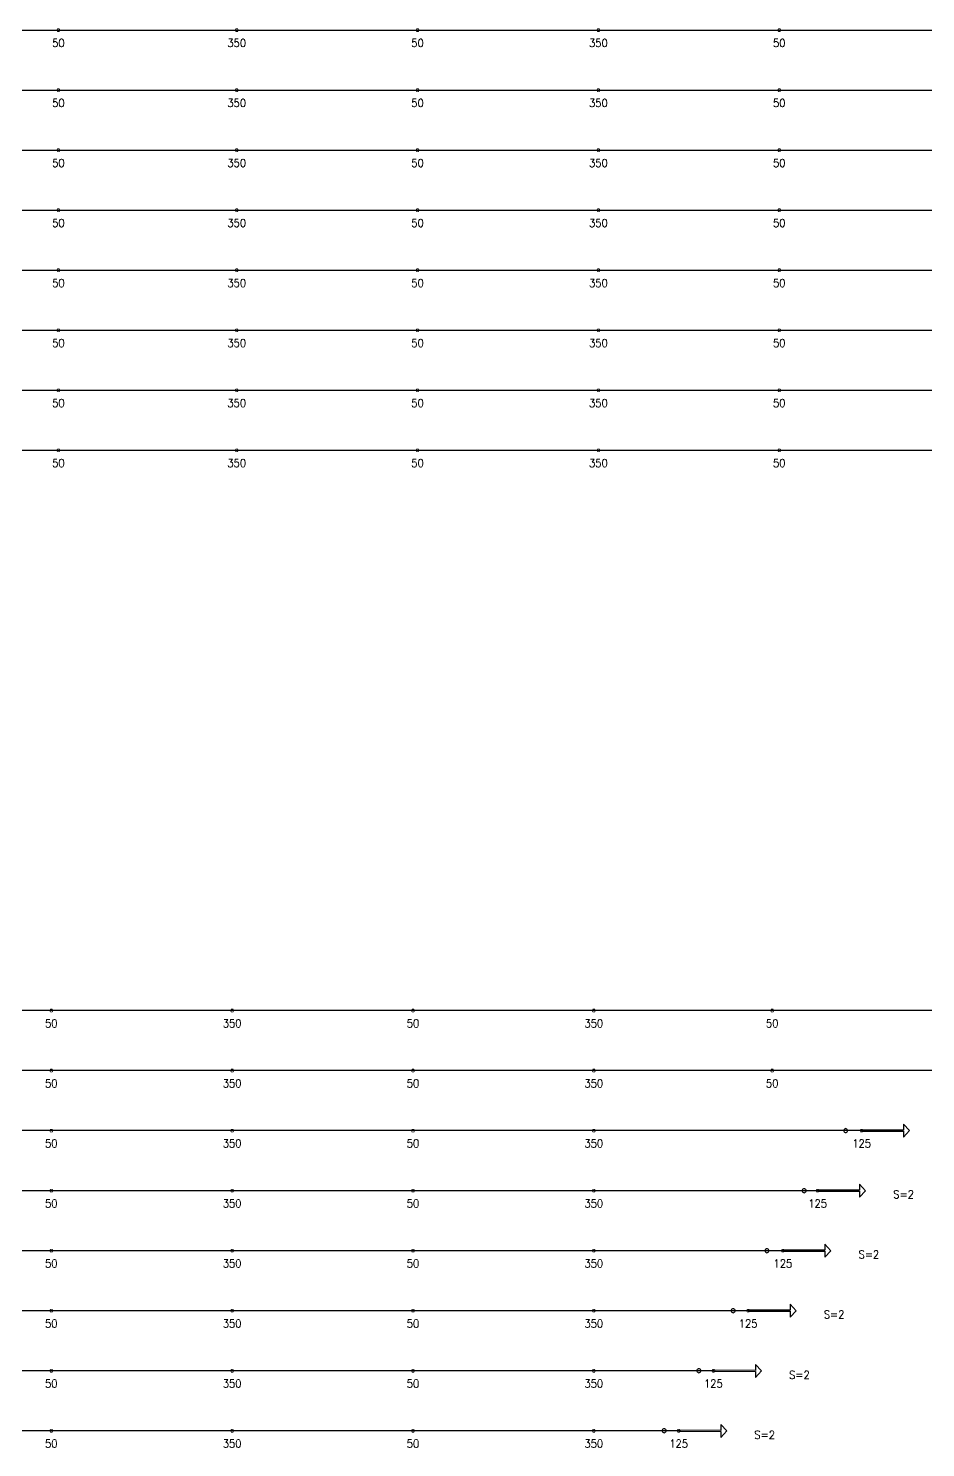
# Model space of a CAD drawing. Header units: millimetres. Extents: x -211477 to 1328726, y -15421 to 98394.
# Drawn here: x 549536 to 571950, y 40079 to 75545 of the extents above; entities that cross this region are included whole.
import ezdxf

# ---------------------------------------------------------------- set-up
doc = ezdxf.new("R2010")
doc.units = ezdxf.units.MM
doc.header["$MEASUREMENT"] = 0
doc.layers.add('Current_plane_Tendon', color=7, linetype='Continuous', true_color=0xab0000)
doc.styles.get("Standard").update_dxf_attribs({"font": 'arial.ttf'})

# ---------------------------------------------------------------- blocks, each defined once
blk = doc.blocks.new('fdsfsdfdsf')
at = {"layer": 'Current_plane_Tendon', "color": 14, "linetype": 'Continuous', "true_color": 0xab0000}
for points, elevation in [([(433331, 334304, 20, 20, 0), (433311, 334338, 20, 20, 0), (433271, 334338, 20, 20, 0), (433251, 334304, 20, 20, 0), (433271, 334269, 20, 20, 0), (433311, 334269, 20, 20, 0)], -20), ([(437787, 334304, 20, 20, 0), (437767, 334338, 20, 20, 0), (437727, 334338, 20, 20, 0), (437707, 334304, 20, 20, 0), (437727, 334269, 20, 20, 0), (437767, 334269, 20, 20, 0)], 130), ([(442304, 334304, 20, 20, 0), (442284, 334338, 20, 20, 0), (442244, 334338, 20, 20, 0), (442224, 334304, 20, 20, 0), (442244, 334269, 20, 20, 0), (442284, 334269, 20, 20, 0)], -20), ([(446822, 334304, 20, 20, 0), (446802, 334338, 20, 20, 0), (446762, 334338, 20, 20, 0), (446742, 334304, 20, 20, 0), (446762, 334269, 20, 20, 0), (446802, 334269, 20, 20, 0)], 130), ([(451340, 334304, 20, 20, 0), (451320, 334338, 20, 20, 0), (451280, 334338, 20, 20, 0), (451260, 334304, 20, 20, 0), (451280, 334269, 20, 20, 0), (451320, 334269, 20, 20, 0)], -20), ([(433331, 332804, 20, 20, 0), (433311, 332838, 20, 20, 0), (433271, 332838, 20, 20, 0), (433251, 332804, 20, 20, 0), (433271, 332769, 20, 20, 0), (433311, 332769, 20, 20, 0)], -20), ([(437787, 332804, 20, 20, 0), (437767, 332838, 20, 20, 0), (437727, 332838, 20, 20, 0), (437707, 332804, 20, 20, 0), (437727, 332769, 20, 20, 0), (437767, 332769, 20, 20, 0)], 130), ([(442304, 332804, 20, 20, 0), (442284, 332838, 20, 20, 0), (442244, 332838, 20, 20, 0), (442224, 332804, 20, 20, 0), (442244, 332769, 20, 20, 0), (442284, 332769, 20, 20, 0)], -20), ([(446822, 332804, 20, 20, 0), (446802, 332838, 20, 20, 0), (446762, 332838, 20, 20, 0), (446742, 332804, 20, 20, 0), (446762, 332769, 20, 20, 0), (446802, 332769, 20, 20, 0)], 130), ([(451340, 332804, 20, 20, 0), (451320, 332838, 20, 20, 0), (451280, 332838, 20, 20, 0), (451260, 332804, 20, 20, 0), (451280, 332769, 20, 20, 0), (451320, 332769, 20, 20, 0)], -20), ([(433331, 331304, 20, 20, 0), (433311, 331338, 20, 20, 0), (433271, 331338, 20, 20, 0), (433251, 331304, 20, 20, 0), (433271, 331269, 20, 20, 0), (433311, 331269, 20, 20, 0)], -20), ([(437787, 331304, 20, 20, 0), (437767, 331338, 20, 20, 0), (437727, 331338, 20, 20, 0), (437707, 331304, 20, 20, 0), (437727, 331269, 20, 20, 0), (437767, 331269, 20, 20, 0)], 130), ([(442304, 331304, 20, 20, 0), (442284, 331338, 20, 20, 0), (442244, 331338, 20, 20, 0), (442224, 331304, 20, 20, 0), (442244, 331269, 20, 20, 0), (442284, 331269, 20, 20, 0)], -20), ([(446822, 331304, 20, 20, 0), (446802, 331338, 20, 20, 0), (446762, 331338, 20, 20, 0), (446742, 331304, 20, 20, 0), (446762, 331269, 20, 20, 0), (446802, 331269, 20, 20, 0)], 130), ([(451340, 331304, 20, 20, 0), (451320, 331338, 20, 20, 0), (451280, 331338, 20, 20, 0), (451260, 331304, 20, 20, 0), (451280, 331269, 20, 20, 0), (451320, 331269, 20, 20, 0)], -20), ([(433331, 329804, 20, 20, 0), (433311, 329838, 20, 20, 0), (433271, 329838, 20, 20, 0), (433251, 329804, 20, 20, 0), (433271, 329769, 20, 20, 0), (433311, 329769, 20, 20, 0)], -20), ([(437787, 329804, 20, 20, 0), (437767, 329838, 20, 20, 0), (437727, 329838, 20, 20, 0), (437707, 329804, 20, 20, 0), (437727, 329769, 20, 20, 0), (437767, 329769, 20, 20, 0)], 130), ([(442304, 329804, 20, 20, 0), (442284, 329838, 20, 20, 0), (442244, 329838, 20, 20, 0), (442224, 329804, 20, 20, 0), (442244, 329769, 20, 20, 0), (442284, 329769, 20, 20, 0)], -20), ([(446822, 329804, 20, 20, 0), (446802, 329838, 20, 20, 0), (446762, 329838, 20, 20, 0), (446742, 329804, 20, 20, 0), (446762, 329769, 20, 20, 0), (446802, 329769, 20, 20, 0)], 130), ([(451340, 329804, 20, 20, 0), (451320, 329838, 20, 20, 0), (451280, 329838, 20, 20, 0), (451260, 329804, 20, 20, 0), (451280, 329769, 20, 20, 0), (451320, 329769, 20, 20, 0)], -20), ([(433331, 328304, 20, 20, 0), (433311, 328338, 20, 20, 0), (433271, 328338, 20, 20, 0), (433251, 328304, 20, 20, 0), (433271, 328269, 20, 20, 0), (433311, 328269, 20, 20, 0)], -20), ([(437787, 328304, 20, 20, 0), (437767, 328338, 20, 20, 0), (437727, 328338, 20, 20, 0), (437707, 328304, 20, 20, 0), (437727, 328269, 20, 20, 0), (437767, 328269, 20, 20, 0)], 130), ([(442304, 328304, 20, 20, 0), (442284, 328338, 20, 20, 0), (442244, 328338, 20, 20, 0), (442224, 328304, 20, 20, 0), (442244, 328269, 20, 20, 0), (442284, 328269, 20, 20, 0)], -20), ([(446822, 328304, 20, 20, 0), (446802, 328338, 20, 20, 0), (446762, 328338, 20, 20, 0), (446742, 328304, 20, 20, 0), (446762, 328269, 20, 20, 0), (446802, 328269, 20, 20, 0)], 130), ([(451340, 328304, 20, 20, 0), (451320, 328338, 20, 20, 0), (451280, 328338, 20, 20, 0), (451260, 328304, 20, 20, 0), (451280, 328269, 20, 20, 0), (451320, 328269, 20, 20, 0)], -20), ([(433331, 326804, 20, 20, 0), (433311, 326838, 20, 20, 0), (433271, 326838, 20, 20, 0), (433251, 326804, 20, 20, 0), (433271, 326769, 20, 20, 0), (433311, 326769, 20, 20, 0)], -20), ([(437787, 326804, 20, 20, 0), (437767, 326838, 20, 20, 0), (437727, 326838, 20, 20, 0), (437707, 326804, 20, 20, 0), (437727, 326769, 20, 20, 0), (437767, 326769, 20, 20, 0)], 130), ([(442304, 326804, 20, 20, 0), (442284, 326838, 20, 20, 0), (442244, 326838, 20, 20, 0), (442224, 326804, 20, 20, 0), (442244, 326769, 20, 20, 0), (442284, 326769, 20, 20, 0)], -20), ([(446822, 326804, 20, 20, 0), (446802, 326838, 20, 20, 0), (446762, 326838, 20, 20, 0), (446742, 326804, 20, 20, 0), (446762, 326769, 20, 20, 0), (446802, 326769, 20, 20, 0)], 130), ([(451340, 326804, 20, 20, 0), (451320, 326838, 20, 20, 0), (451280, 326838, 20, 20, 0), (451260, 326804, 20, 20, 0), (451280, 326769, 20, 20, 0), (451320, 326769, 20, 20, 0)], -20), ([(433331, 325304, 20, 20, 0), (433311, 325338, 20, 20, 0), (433271, 325338, 20, 20, 0), (433251, 325304, 20, 20, 0), (433271, 325269, 20, 20, 0), (433311, 325269, 20, 20, 0)], -20), ([(437787, 325304, 20, 20, 0), (437767, 325338, 20, 20, 0), (437727, 325338, 20, 20, 0), (437707, 325304, 20, 20, 0), (437727, 325269, 20, 20, 0), (437767, 325269, 20, 20, 0)], 130), ([(442304, 325304, 20, 20, 0), (442284, 325338, 20, 20, 0), (442244, 325338, 20, 20, 0), (442224, 325304, 20, 20, 0), (442244, 325269, 20, 20, 0), (442284, 325269, 20, 20, 0)], -20), ([(446822, 325304, 20, 20, 0), (446802, 325338, 20, 20, 0), (446762, 325338, 20, 20, 0), (446742, 325304, 20, 20, 0), (446762, 325269, 20, 20, 0), (446802, 325269, 20, 20, 0)], 130), ([(451340, 325304, 20, 20, 0), (451320, 325338, 20, 20, 0), (451280, 325338, 20, 20, 0), (451260, 325304, 20, 20, 0), (451280, 325269, 20, 20, 0), (451320, 325269, 20, 20, 0)], -20), ([(433331, 323804, 20, 20, 0), (433311, 323838, 20, 20, 0), (433271, 323838, 20, 20, 0), (433251, 323804, 20, 20, 0), (433271, 323769, 20, 20, 0), (433311, 323769, 20, 20, 0)], -170), ([(437787, 323804, 20, 20, 0), (437767, 323838, 20, 20, 0), (437727, 323838, 20, 20, 0), (437707, 323804, 20, 20, 0), (437727, 323769, 20, 20, 0), (437767, 323769, 20, 20, 0)], 130), ([(442304, 323804, 20, 20, 0), (442284, 323838, 20, 20, 0), (442244, 323838, 20, 20, 0), (442224, 323804, 20, 20, 0), (442244, 323769, 20, 20, 0), (442284, 323769, 20, 20, 0)], -170), ([(446822, 323804, 20, 20, 0), (446802, 323838, 20, 20, 0), (446762, 323838, 20, 20, 0), (446742, 323804, 20, 20, 0), (446762, 323769, 20, 20, 0), (446802, 323769, 20, 20, 0)], 130), ([(451340, 323804, 20, 20, 0), (451320, 323838, 20, 20, 0), (451280, 323838, 20, 20, 0), (451260, 323804, 20, 20, 0), (451280, 323769, 20, 20, 0), (451320, 323769, 20, 20, 0)], -170), ([(433155, 309803, 20, 20, 0), (433135, 309838, 20, 20, 0), (433095, 309838, 20, 20, 0), (433075, 309803, 20, 20, 0), (433095, 309769, 20, 20, 0), (433135, 309769, 20, 20, 0)], -170), ([(437672, 309803, 20, 20, 0), (437652, 309838, 20, 20, 0), (437612, 309838, 20, 20, 0), (437592, 309803, 20, 20, 0), (437612, 309769, 20, 20, 0), (437652, 309769, 20, 20, 0)], 130), ([(442190, 309803, 20, 20, 0), (442170, 309838, 20, 20, 0), (442130, 309838, 20, 20, 0), (442110, 309803, 20, 20, 0), (442130, 309769, 20, 20, 0), (442170, 309769, 20, 20, 0)], -170), ([(446707, 309803, 20, 20, 0), (446687, 309838, 20, 20, 0), (446647, 309838, 20, 20, 0), (446627, 309803, 20, 20, 0), (446647, 309769, 20, 20, 0), (446687, 309769, 20, 20, 0)], 130), ([(451163, 309803, 20, 20, 0), (451143, 309838, 20, 20, 0), (451103, 309838, 20, 20, 0), (451083, 309803, 20, 20, 0), (451103, 309769, 20, 20, 0), (451143, 309769, 20, 20, 0)], -170), ([(433155, 308303, 20, 20, 0), (433135, 308338, 20, 20, 0), (433095, 308338, 20, 20, 0), (433075, 308303, 20, 20, 0), (433095, 308269, 20, 20, 0), (433135, 308269, 20, 20, 0)], -20), ([(437672, 308303, 20, 20, 0), (437652, 308338, 20, 20, 0), (437612, 308338, 20, 20, 0), (437592, 308303, 20, 20, 0), (437612, 308269, 20, 20, 0), (437652, 308269, 20, 20, 0)], 130), ([(442190, 308303, 20, 20, 0), (442170, 308338, 20, 20, 0), (442130, 308338, 20, 20, 0), (442110, 308303, 20, 20, 0), (442130, 308269, 20, 20, 0), (442170, 308269, 20, 20, 0)], -20), ([(446707, 308303, 20, 20, 0), (446687, 308338, 20, 20, 0), (446647, 308338, 20, 20, 0), (446627, 308303, 20, 20, 0), (446647, 308269, 20, 20, 0), (446687, 308269, 20, 20, 0)], 130), ([(451163, 308303, 20, 20, 0), (451143, 308338, 20, 20, 0), (451103, 308338, 20, 20, 0), (451083, 308303, 20, 20, 0), (451103, 308269, 20, 20, 0), (451143, 308269, 20, 20, 0)], -20), ([(433155, 306803, 20, 20, 0), (433135, 306838, 20, 20, 0), (433095, 306838, 20, 20, 0), (433075, 306803, 20, 20, 0), (433095, 306769, 20, 20, 0), (433135, 306769, 20, 20, 0)], -20), ([(437672, 306803, 20, 20, 0), (437652, 306838, 20, 20, 0), (437612, 306838, 20, 20, 0), (437592, 306803, 20, 20, 0), (437612, 306769, 20, 20, 0), (437652, 306769, 20, 20, 0)], 130), ([(442190, 306803, 20, 20, 0), (442170, 306838, 20, 20, 0), (442130, 306838, 20, 20, 0), (442110, 306803, 20, 20, 0), (442130, 306769, 20, 20, 0), (442170, 306769, 20, 20, 0)], -20), ([(446707, 306803, 20, 20, 0), (446687, 306838, 20, 20, 0), (446647, 306838, 20, 20, 0), (446627, 306803, 20, 20, 0), (446647, 306769, 20, 20, 0), (446687, 306769, 20, 20, 0)], 130), ([(453397, 306803, 20, 20, 0), (453377, 306838, 20, 20, 0), (453337, 306838, 20, 20, 0), (453317, 306803, 20, 20, 0), (453337, 306769, 20, 20, 0), (453377, 306769, 20, 20, 0)], 55), ([(433155, 305303, 20, 20, 0), (433135, 305338, 20, 20, 0), (433095, 305338, 20, 20, 0), (433075, 305303, 20, 20, 0), (433095, 305269, 20, 20, 0), (433135, 305269, 20, 20, 0)], -20), ([(437672, 305303, 20, 20, 0), (437652, 305338, 20, 20, 0), (437612, 305338, 20, 20, 0), (437592, 305303, 20, 20, 0), (437612, 305269, 20, 20, 0), (437652, 305269, 20, 20, 0)], 130), ([(442190, 305303, 20, 20, 0), (442170, 305338, 20, 20, 0), (442130, 305338, 20, 20, 0), (442110, 305303, 20, 20, 0), (442130, 305269, 20, 20, 0), (442170, 305269, 20, 20, 0)], -20), ([(446707, 305303, 20, 20, 0), (446687, 305338, 20, 20, 0), (446647, 305338, 20, 20, 0), (446627, 305303, 20, 20, 0), (446647, 305269, 20, 20, 0), (446687, 305269, 20, 20, 0)], 130), ([(452298, 305303, 20, 20, 0), (452278, 305338, 20, 20, 0), (452238, 305338, 20, 20, 0), (452218, 305303, 20, 20, 0), (452238, 305269, 20, 20, 0), (452278, 305269, 20, 20, 0)], -20), ([(433155, 303803, 20, 20, 0), (433135, 303838, 20, 20, 0), (433095, 303838, 20, 20, 0), (433075, 303803, 20, 20, 0), (433095, 303769, 20, 20, 0), (433135, 303769, 20, 20, 0)], -20), ([(437672, 303803, 20, 20, 0), (437652, 303838, 20, 20, 0), (437612, 303838, 20, 20, 0), (437592, 303803, 20, 20, 0), (437612, 303769, 20, 20, 0), (437652, 303769, 20, 20, 0)], 130), ([(442190, 303803, 20, 20, 0), (442170, 303838, 20, 20, 0), (442130, 303838, 20, 20, 0), (442110, 303803, 20, 20, 0), (442130, 303769, 20, 20, 0), (442170, 303769, 20, 20, 0)], -20), ([(446707, 303803, 20, 20, 0), (446687, 303838, 20, 20, 0), (446647, 303838, 20, 20, 0), (446627, 303803, 20, 20, 0), (446647, 303769, 20, 20, 0), (446687, 303769, 20, 20, 0)], 130), ([(451430, 303803, 20, 20, 0), (451410, 303838, 20, 20, 0), (451370, 303838, 20, 20, 0), (451350, 303803, 20, 20, 0), (451370, 303769, 20, 20, 0), (451410, 303769, 20, 20, 0)], -18), ([(433155, 302303, 20, 20, 0), (433135, 302338, 20, 20, 0), (433095, 302338, 20, 20, 0), (433075, 302303, 20, 20, 0), (433095, 302269, 20, 20, 0), (433135, 302269, 20, 20, 0)], -20), ([(437672, 302303, 20, 20, 0), (437652, 302338, 20, 20, 0), (437612, 302338, 20, 20, 0), (437592, 302303, 20, 20, 0), (437612, 302269, 20, 20, 0), (437652, 302269, 20, 20, 0)], 130), ([(442190, 302303, 20, 20, 0), (442170, 302338, 20, 20, 0), (442130, 302338, 20, 20, 0), (442110, 302303, 20, 20, 0), (442130, 302269, 20, 20, 0), (442170, 302269, 20, 20, 0)], -20), ([(446707, 302303, 20, 20, 0), (446687, 302338, 20, 20, 0), (446647, 302338, 20, 20, 0), (446627, 302303, 20, 20, 0), (446647, 302269, 20, 20, 0), (446687, 302269, 20, 20, 0)], 130), ([(450562, 302303, 20, 20, 0), (450542, 302338, 20, 20, 0), (450502, 302338, 20, 20, 0), (450482, 302303, 20, 20, 0), (450502, 302269, 20, 20, 0), (450542, 302269, 20, 20, 0)], -14), ([(433155, 300803, 20, 20, 0), (433135, 300838, 20, 20, 0), (433095, 300838, 20, 20, 0), (433075, 300803, 20, 20, 0), (433095, 300769, 20, 20, 0), (433135, 300769, 20, 20, 0)], -20), ([(437672, 300803, 20, 20, 0), (437652, 300838, 20, 20, 0), (437612, 300838, 20, 20, 0), (437592, 300803, 20, 20, 0), (437612, 300769, 20, 20, 0), (437652, 300769, 20, 20, 0)], 130), ([(442190, 300803, 20, 20, 0), (442170, 300838, 20, 20, 0), (442130, 300838, 20, 20, 0), (442110, 300803, 20, 20, 0), (442130, 300769, 20, 20, 0), (442170, 300769, 20, 20, 0)], -20), ([(446707, 300803, 20, 20, 0), (446687, 300838, 20, 20, 0), (446647, 300838, 20, 20, 0), (446627, 300803, 20, 20, 0), (446647, 300769, 20, 20, 0), (446687, 300769, 20, 20, 0)], 130), ([(449695, 300803, 20, 20, 0), (449675, 300838, 20, 20, 0), (449635, 300838, 20, 20, 0), (449615, 300803, 20, 20, 0), (449635, 300769, 20, 20, 0), (449675, 300769, 20, 20, 0)], -6), ([(433155, 299303, 20, 20, 0), (433135, 299338, 20, 20, 0), (433095, 299338, 20, 20, 0), (433075, 299303, 20, 20, 0), (433095, 299269, 20, 20, 0), (433135, 299269, 20, 20, 0)], -20), ([(437672, 299303, 20, 20, 0), (437652, 299338, 20, 20, 0), (437612, 299338, 20, 20, 0), (437592, 299303, 20, 20, 0), (437612, 299269, 20, 20, 0), (437652, 299269, 20, 20, 0)], 130), ([(442190, 299303, 20, 20, 0), (442170, 299338, 20, 20, 0), (442130, 299338, 20, 20, 0), (442110, 299303, 20, 20, 0), (442130, 299269, 20, 20, 0), (442170, 299269, 20, 20, 0)], -20), ([(446707, 299303, 20, 20, 0), (446687, 299338, 20, 20, 0), (446647, 299338, 20, 20, 0), (446627, 299303, 20, 20, 0), (446647, 299269, 20, 20, 0), (446687, 299269, 20, 20, 0)], 130), ([(448827, 299303, 20, 20, 0), (448807, 299338, 20, 20, 0), (448767, 299338, 20, 20, 0), (448747, 299303, 20, 20, 0), (448767, 299269, 20, 20, 0), (448807, 299269, 20, 20, 0)], 61)]:
    blk.add_lwpolyline(points, format="xyseb", close=True, dxfattribs=dict(at, elevation=elevation))
for points, elevation in [([(453008, 306803), (453005, 306819), (452998, 306833), (452987, 306844), (452973, 306851), (452958, 306853), (452942, 306851), (452929, 306844), (452917, 306833), (452910, 306819), (452908, 306803), (452910, 306788), (452917, 306774), (452929, 306763), (452942, 306756), (452958, 306753), (452973, 306756), (452987, 306763), (452998, 306774), (453005, 306788), (453008, 306803)], 180), ([(453357, 306791), (454407, 306791), (454407, 306641), (454557, 306803), (454407, 306965), (454407, 306815), (453357, 306815)], 55), ([(452258, 305291), (453308, 305291), (453308, 305141), (453458, 305303), (453308, 305465), (453308, 305315), (452258, 305315)], -20), ([(451971, 305303), (451968, 305319), (451961, 305333), (451950, 305344), (451936, 305351), (451921, 305353), (451905, 305351), (451891, 305344), (451880, 305333), (451873, 305319), (451871, 305303), (451873, 305288), (451880, 305274), (451891, 305263), (451905, 305256), (451921, 305253), (451936, 305256), (451950, 305263), (451961, 305274), (451968, 305288), (451971, 305303)], 105), ([(451390, 303791), (452440, 303791), (452440, 303641), (452590, 303803), (452440, 303965), (452440, 303815), (451390, 303815)], -18), ([(451042, 303803), (451039, 303819), (451032, 303833), (451021, 303844), (451007, 303851), (450992, 303853), (450976, 303851), (450962, 303844), (450951, 303833), (450944, 303819), (450942, 303803), (450944, 303788), (450951, 303774), (450962, 303763), (450976, 303756), (450992, 303753), (451007, 303756), (451021, 303763), (451032, 303774), (451039, 303788), (451042, 303803)], 107), ([(450197, 302303), (450195, 302319), (450188, 302333), (450177, 302344), (450163, 302351), (450147, 302353), (450132, 302351), (450118, 302344), (450107, 302333), (450100, 302319), (450097, 302303), (450100, 302288), (450107, 302274), (450118, 302263), (450132, 302256), (450147, 302253), (450163, 302256), (450177, 302263), (450188, 302274), (450195, 302288), (450197, 302303)], 111), ([(450522, 302291), (451572, 302291), (451572, 302141), (451722, 302303), (451572, 302465), (451572, 302315), (450522, 302315)], -14), ([(449341, 300805), (449339, 300820), (449332, 300834), (449320, 300845), (449307, 300853), (449291, 300855), (449276, 300853), (449262, 300845), (449251, 300834), (449244, 300820), (449241, 300805), (449244, 300790), (449251, 300776), (449262, 300765), (449276, 300757), (449291, 300755), (449307, 300757), (449320, 300765), (449332, 300776), (449339, 300790), (449341, 300805)], 119), ([(449655, 300791), (450705, 300787), (450704, 300637), (450855, 300798), (450705, 300961), (450705, 300811), (449655, 300815)], -6), ([(448473, 299305), (448471, 299320), (448464, 299334), (448453, 299345), (448439, 299353), (448423, 299355), (448408, 299353), (448394, 299345), (448383, 299334), (448376, 299320), (448373, 299305), (448376, 299290), (448383, 299276), (448394, 299265), (448408, 299257), (448423, 299255), (448439, 299257), (448453, 299265), (448464, 299276), (448471, 299290), (448473, 299305)], 186), ([(448787, 299291), (449837, 299287), (449836, 299137), (449987, 299298), (449838, 299461), (449837, 299311), (448787, 299315)], 61)]:
    blk.add_lwpolyline(points, close=True, dxfattribs=dict(at, elevation=elevation))
for points in [[(428836, 334304, 130), (429393, 334304, 125), (429950, 334304, 111), (430506, 334304, 88), (431063, 334304, 55), (431620, 334304, 22), (432177, 334304, -1), (432734, 334304, -15), (433291, 334304, -20), (433848, 334304, -15), (434405, 334304, -1), (434962, 334304, 22), (435519, 334304, 55), (436076, 334304, 88), (436633, 334304, 111), (437190, 334304, 125), (437747, 334304, 130)], [(437747, 334304, 130), (438312, 334304, 125), (438876, 334304, 111), (439441, 334304, 88), (440006, 334304, 55), (440570, 334304, 22), (441135, 334304, -1), (441700, 334304, -15), (442264, 334304, -20), (442829, 334304, -15), (443394, 334304, -1), (443959, 334304, 22), (444523, 334304, 55), (445088, 334304, 88), (445653, 334304, 111), (446217, 334304, 125), (446782, 334304, 130)], [(446782, 334304, 130), (447347, 334304, 125), (447911, 334304, 111), (448476, 334304, 88), (449041, 334304, 55), (449605, 334304, 22), (450170, 334304, -1), (450735, 334304, -15), (451300, 334304, -20), (451864, 334304, -15), (452429, 334304, -1), (452994, 334304, 22), (453558, 334304, 55), (454123, 334304, 88), (454688, 334304, 111), (455252, 334304, 125), (455817, 334304, 130)], [(428836, 332804, 130), (429393, 332804, 125), (429950, 332804, 111), (430506, 332804, 88), (431063, 332804, 55), (431620, 332804, 22), (432177, 332804, -1), (432734, 332804, -15), (433291, 332804, -20), (433848, 332804, -15), (434405, 332804, -1), (434962, 332804, 22), (435519, 332804, 55), (436076, 332804, 88), (436633, 332804, 111), (437190, 332804, 125), (437747, 332804, 130)], [(437747, 332804, 130), (438312, 332804, 125), (438876, 332804, 111), (439441, 332804, 88), (440006, 332804, 55), (440570, 332804, 22), (441135, 332804, -1), (441700, 332804, -15), (442264, 332804, -20), (442829, 332804, -15), (443394, 332804, -1), (443959, 332804, 22), (444523, 332804, 55), (445088, 332804, 88), (445653, 332804, 111), (446217, 332804, 125), (446782, 332804, 130)], [(446782, 332804, 130), (447347, 332804, 125), (447911, 332804, 111), (448476, 332804, 88), (449041, 332804, 55), (449605, 332804, 22), (450170, 332804, -1), (450735, 332804, -15), (451300, 332804, -20), (451864, 332804, -15), (452429, 332804, -1), (452994, 332804, 22), (453558, 332804, 55), (454123, 332804, 88), (454688, 332804, 111), (455252, 332804, 125), (455817, 332804, 130)], [(428836, 331304, 130), (429393, 331304, 125), (429950, 331304, 111), (430506, 331304, 88), (431063, 331304, 55), (431620, 331304, 22), (432177, 331304, -1), (432734, 331304, -15), (433291, 331304, -20), (433848, 331304, -15), (434405, 331304, -1), (434962, 331304, 22), (435519, 331304, 55), (436076, 331304, 88), (436633, 331304, 111), (437190, 331304, 125), (437747, 331304, 130)], [(437747, 331304, 130), (438312, 331304, 125), (438876, 331304, 111), (439441, 331304, 88), (440006, 331304, 55), (440570, 331304, 22), (441135, 331304, -1), (441700, 331304, -15), (442264, 331304, -20), (442829, 331304, -15), (443394, 331304, -1), (443959, 331304, 22), (444523, 331304, 55), (445088, 331304, 88), (445653, 331304, 111), (446217, 331304, 125), (446782, 331304, 130)], [(446782, 331304, 130), (447347, 331304, 125), (447911, 331304, 111), (448476, 331304, 88), (449041, 331304, 55), (449605, 331304, 22), (450170, 331304, -1), (450735, 331304, -15), (451300, 331304, -20), (451864, 331304, -15), (452429, 331304, -1), (452994, 331304, 22), (453558, 331304, 55), (454123, 331304, 88), (454688, 331304, 111), (455252, 331304, 125), (455817, 331304, 130)], [(428836, 329804, 130), (429393, 329804, 125), (429950, 329804, 111), (430506, 329804, 88), (431063, 329804, 55), (431620, 329804, 22), (432177, 329804, -1), (432734, 329804, -15), (433291, 329804, -20), (433848, 329804, -15), (434405, 329804, -1), (434962, 329804, 22), (435519, 329804, 55), (436076, 329804, 88), (436633, 329804, 111), (437190, 329804, 125), (437747, 329804, 130)], [(437747, 329804, 130), (438312, 329804, 125), (438876, 329804, 111), (439441, 329804, 88), (440006, 329804, 55), (440570, 329804, 22), (441135, 329804, -1), (441700, 329804, -15), (442264, 329804, -20), (442829, 329804, -15), (443394, 329804, -1), (443959, 329804, 22), (444523, 329804, 55), (445088, 329804, 88), (445653, 329804, 111), (446217, 329804, 125), (446782, 329804, 130)], [(446782, 329804, 130), (447347, 329804, 125), (447911, 329804, 111), (448476, 329804, 88), (449041, 329804, 55), (449605, 329804, 22), (450170, 329804, -1), (450735, 329804, -15), (451300, 329804, -20), (451864, 329804, -15), (452429, 329804, -1), (452994, 329804, 22), (453558, 329804, 55), (454123, 329804, 88), (454688, 329804, 111), (455252, 329804, 125), (455817, 329804, 130)], [(428836, 328304, 130), (429393, 328304, 125), (429950, 328304, 111), (430506, 328304, 88), (431063, 328304, 55), (431620, 328304, 22), (432177, 328304, -1), (432734, 328304, -15), (433291, 328304, -20), (433848, 328304, -15), (434405, 328304, -1), (434962, 328304, 22), (435519, 328304, 55), (436076, 328304, 88), (436633, 328304, 111), (437190, 328304, 125), (437747, 328304, 130)], [(437747, 328304, 130), (438312, 328304, 125), (438876, 328304, 111), (439441, 328304, 88), (440006, 328304, 55), (440570, 328304, 22), (441135, 328304, -1), (441700, 328304, -15), (442264, 328304, -20), (442829, 328304, -15), (443394, 328304, -1), (443959, 328304, 22), (444523, 328304, 55), (445088, 328304, 88), (445653, 328304, 111), (446217, 328304, 125), (446782, 328304, 130)], [(446782, 328304, 130), (447347, 328304, 125), (447911, 328304, 111), (448476, 328304, 88), (449041, 328304, 55), (449605, 328304, 22), (450170, 328304, -1), (450735, 328304, -15), (451300, 328304, -20), (451864, 328304, -15), (452429, 328304, -1), (452994, 328304, 22), (453558, 328304, 55), (454123, 328304, 88), (454688, 328304, 111), (455252, 328304, 125), (455817, 328304, 130)], [(428836, 326804, 130), (429393, 326804, 125), (429950, 326804, 111), (430506, 326804, 88), (431063, 326804, 55), (431620, 326804, 22), (432177, 326804, -1), (432734, 326804, -15), (433291, 326804, -20), (433848, 326804, -15), (434405, 326804, -1), (434962, 326804, 22), (435519, 326804, 55), (436076, 326804, 88), (436633, 326804, 111), (437190, 326804, 125), (437747, 326804, 130)], [(437747, 326804, 130), (438312, 326804, 125), (438876, 326804, 111), (439441, 326804, 88), (440006, 326804, 55), (440570, 326804, 22), (441135, 326804, -1), (441700, 326804, -15), (442264, 326804, -20), (442829, 326804, -15), (443394, 326804, -1), (443959, 326804, 22), (444523, 326804, 55), (445088, 326804, 88), (445653, 326804, 111), (446217, 326804, 125), (446782, 326804, 130)], [(446782, 326804, 130), (447347, 326804, 125), (447911, 326804, 111), (448476, 326804, 88), (449041, 326804, 55), (449605, 326804, 22), (450170, 326804, -1), (450735, 326804, -15), (451300, 326804, -20), (451864, 326804, -15), (452429, 326804, -1), (452994, 326804, 22), (453558, 326804, 55), (454123, 326804, 88), (454688, 326804, 111), (455252, 326804, 125), (455817, 326804, 130)], [(428836, 325304, 130), (429393, 325304, 125), (429950, 325304, 111), (430506, 325304, 88), (431063, 325304, 55), (431620, 325304, 22), (432177, 325304, -1), (432734, 325304, -15), (433291, 325304, -20), (433848, 325304, -15), (434405, 325304, -1), (434962, 325304, 22), (435519, 325304, 55), (436076, 325304, 88), (436633, 325304, 111), (437190, 325304, 125), (437747, 325304, 130)], [(437747, 325304, 130), (438312, 325304, 125), (438876, 325304, 111), (439441, 325304, 88), (440006, 325304, 55), (440570, 325304, 22), (441135, 325304, -1), (441700, 325304, -15), (442264, 325304, -20), (442829, 325304, -15), (443394, 325304, -1), (443959, 325304, 22), (444523, 325304, 55), (445088, 325304, 88), (445653, 325304, 111), (446217, 325304, 125), (446782, 325304, 130)], [(446782, 325304, 130), (447347, 325304, 125), (447911, 325304, 111), (448476, 325304, 88), (449041, 325304, 55), (449605, 325304, 22), (450170, 325304, -1), (450735, 325304, -15), (451300, 325304, -20), (451864, 325304, -15), (452429, 325304, -1), (452994, 325304, 22), (453558, 325304, 55), (454123, 325304, 88), (454688, 325304, 111), (455252, 325304, 125), (455817, 325304, 130)], [(428836, 323804, 130), (429393, 323804, 121), (429950, 323804, 92), (430506, 323804, 46), (431063, 323804, -20), (431620, 323804, -86), (432177, 323804, -132), (432734, 323804, -161), (433291, 323804, -170), (433848, 323804, -161), (434405, 323804, -132), (434962, 323804, -86), (435519, 323804, -20), (436076, 323804, 46), (436633, 323804, 92), (437190, 323804, 121), (437747, 323804, 130)], [(437747, 323804, 130), (438312, 323804, 121), (438876, 323804, 92), (439441, 323804, 46), (440006, 323804, -20), (440570, 323804, -86), (441135, 323804, -132), (441700, 323804, -161), (442264, 323804, -170), (442829, 323804, -161), (443394, 323804, -132), (443959, 323804, -86), (444523, 323804, -20), (445088, 323804, 46), (445653, 323804, 92), (446217, 323804, 121), (446782, 323804, 130)], [(446782, 323804, 130), (447347, 323804, 121), (447911, 323804, 92), (448476, 323804, 46), (449041, 323804, -20), (449605, 323804, -86), (450170, 323804, -132), (450735, 323804, -161), (451300, 323804, -170), (451864, 323804, -161), (452429, 323804, -132), (452994, 323804, -86), (453558, 323804, -20), (454123, 323804, 46), (454688, 323804, 92), (455252, 323804, 121), (455817, 323804, 130)], [(437632, 309803, 130), (437067, 309803, 121), (436503, 309803, 92), (435938, 309803, 46), (435373, 309803, -20), (434809, 309803, -86), (434244, 309803, -132), (433679, 309803, -161), (433115, 309803, -170), (432550, 309803, -161), (431985, 309803, -132), (431420, 309803, -86), (430856, 309803, -20), (430291, 309803, 46), (429726, 309803, 92), (429162, 309803, 121), (428597, 309803, 130)], [(446667, 309803, 130), (446102, 309803, 121), (445538, 309803, 92), (444973, 309803, 46), (444408, 309803, -20), (443844, 309803, -86), (443279, 309803, -132), (442714, 309803, -161), (442150, 309803, -170), (441585, 309803, -161), (441020, 309803, -132), (440456, 309803, -86), (439891, 309803, -20), (439326, 309803, 46), (438761, 309803, 92), (438197, 309803, 121), (437632, 309803, 130)], [(455578, 309803, 130), (455022, 309803, 121), (454465, 309803, 92), (453908, 309803, 46), (453351, 309803, -20), (452794, 309803, -86), (452237, 309803, -132), (451680, 309803, -161), (451123, 309803, -170), (450566, 309803, -161), (450009, 309803, -132), (449452, 309803, -86), (448895, 309803, -20), (448338, 309803, 46), (447781, 309803, 92), (447224, 309803, 121), (446667, 309803, 130)], [(437632, 308303, 130), (437067, 308303, 125), (436503, 308303, 111), (435938, 308303, 88), (435373, 308303, 55), (434809, 308303, 22), (434244, 308303, -1), (433679, 308303, -15), (433115, 308303, -20), (432550, 308303, -15), (431985, 308303, -1), (431420, 308303, 22), (430856, 308303, 55), (430291, 308303, 88), (429726, 308303, 111), (429162, 308303, 125), (428597, 308303, 130)], [(446667, 308303, 130), (446102, 308303, 125), (445538, 308303, 111), (444973, 308303, 88), (444408, 308303, 55), (443844, 308303, 22), (443279, 308303, -1), (442714, 308303, -15), (442150, 308303, -20), (441585, 308303, -15), (441020, 308303, -1), (440456, 308303, 22), (439891, 308303, 55), (439326, 308303, 88), (438761, 308303, 111), (438197, 308303, 125), (437632, 308303, 130)], [(455578, 308303, 130), (455022, 308303, 125), (454465, 308303, 111), (453908, 308303, 88), (453351, 308303, 55), (452794, 308303, 22), (452237, 308303, -1), (451680, 308303, -15), (451123, 308303, -20), (450566, 308303, -15), (450009, 308303, -1), (449452, 308303, 22), (448895, 308303, 55), (448338, 308303, 88), (447781, 308303, 111), (447224, 308303, 125), (446667, 308303, 130)], [(437632, 306803, 130), (437067, 306803, 125), (436503, 306803, 111), (435938, 306803, 88), (435373, 306803, 55), (434809, 306803, 22), (434244, 306803, -1), (433679, 306803, -15), (433115, 306803, -20), (432550, 306803, -15), (431985, 306803, -1), (431420, 306803, 22), (430856, 306803, 55), (430291, 306803, 88), (429726, 306803, 111), (429162, 306803, 125), (428597, 306803, 130)], [(446667, 306803, 130), (446102, 306803, 125), (445538, 306803, 111), (444973, 306803, 88), (444408, 306803, 55), (443844, 306803, 22), (443279, 306803, -1), (442714, 306803, -15), (442150, 306803, -20), (441585, 306803, -15), (441020, 306803, -1), (440456, 306803, 22), (439891, 306803, 55), (439326, 306803, 88), (438761, 306803, 111), (438197, 306803, 125), (437632, 306803, 130)], [(453357, 306803, 55), (453351, 306803, 55), (452794, 306803, 22), (452237, 306803, -1), (451680, 306803, -15), (451123, 306803, -20), (450566, 306803, -15), (450009, 306803, -1), (449452, 306803, 22), (448895, 306803, 55), (448338, 306803, 88), (447781, 306803, 111), (447224, 306803, 125), (446667, 306803, 130)], [(437632, 305303, 130), (437067, 305303, 125), (436503, 305303, 111), (435938, 305303, 88), (435373, 305303, 55), (434809, 305303, 22), (434244, 305303, -1), (433679, 305303, -15), (433115, 305303, -20), (432550, 305303, -15), (431985, 305303, -1), (431420, 305303, 22), (430856, 305303, 55), (430291, 305303, 88), (429726, 305303, 111), (429162, 305303, 125), (428597, 305303, 130)], [(446667, 305303, 130), (446102, 305303, 125), (445538, 305303, 111), (444973, 305303, 88), (444408, 305303, 55), (443844, 305303, 22), (443279, 305303, -1), (442714, 305303, -15), (442150, 305303, -20), (441585, 305303, -15), (441020, 305303, -1), (440456, 305303, 22), (439891, 305303, 55), (439326, 305303, 88), (438761, 305303, 111), (438197, 305303, 125), (437632, 305303, 130)], [(452258, 305303, 0), (452237, 305303, -1), (451680, 305303, -15), (451123, 305303, -20), (450566, 305303, -15), (450009, 305303, -1), (449452, 305303, 22), (448895, 305303, 55), (448338, 305303, 88), (447781, 305303, 111), (447224, 305303, 125), (446667, 305303, 130)], [(437632, 303803, 130), (437067, 303803, 125), (436503, 303803, 111), (435938, 303803, 88), (435373, 303803, 55), (434809, 303803, 22), (434244, 303803, -1), (433679, 303803, -15), (433115, 303803, -20), (432550, 303803, -15), (431985, 303803, -1), (431420, 303803, 22), (430856, 303803, 55), (430291, 303803, 88), (429726, 303803, 111), (429162, 303803, 125), (428597, 303803, 130)], [(446667, 303803, 130), (446102, 303803, 125), (445538, 303803, 111), (444973, 303803, 88), (444408, 303803, 55), (443844, 303803, 22), (443279, 303803, -1), (442714, 303803, -15), (442150, 303803, -20), (441585, 303803, -15), (441020, 303803, -1), (440456, 303803, 22), (439891, 303803, 55), (439326, 303803, 88), (438761, 303803, 111), (438197, 303803, 125), (437632, 303803, 130)], [(451401, 303803, -18), (451123, 303803, -20), (450566, 303803, -15), (450009, 303803, -1), (449452, 303803, 22), (448895, 303803, 55), (448338, 303803, 88), (447781, 303803, 111), (447224, 303803, 125), (446667, 303803, 130)], [(437632, 302303, 130), (437067, 302303, 125), (436503, 302303, 111), (435938, 302303, 88), (435373, 302303, 55), (434809, 302303, 22), (434244, 302303, -1), (433679, 302303, -15), (433115, 302303, -20), (432550, 302303, -15), (431985, 302303, -1), (431420, 302303, 22), (430856, 302303, 55), (430291, 302303, 88), (429726, 302303, 111), (429162, 302303, 125), (428597, 302303, 130)], [(446667, 302303, 130), (446102, 302303, 125), (445538, 302303, 111), (444973, 302303, 88), (444408, 302303, 55), (443844, 302303, 22), (443279, 302303, -1), (442714, 302303, -15), (442150, 302303, -20), (441585, 302303, -15), (441020, 302303, -1), (440456, 302303, 22), (439891, 302303, 55), (439326, 302303, 88), (438761, 302303, 111), (438197, 302303, 125), (437632, 302303, 130)], [(450522, 302303, -14), (450009, 302303, -1), (449452, 302303, 22), (448895, 302303, 55), (448338, 302303, 88), (447781, 302303, 111), (447224, 302303, 125), (446667, 302303, 130)], [(437632, 300803, 130), (437067, 300803, 125), (436503, 300803, 111), (435938, 300803, 88), (435373, 300803, 55), (434809, 300803, 22), (434244, 300803, -1), (433679, 300803, -15), (433115, 300803, -20), (432550, 300803, -15), (431985, 300803, -1), (431420, 300803, 22), (430856, 300803, 55), (430291, 300803, 88), (429726, 300803, 111), (429162, 300803, 125), (428597, 300803, 130)], [(446667, 300803, 130), (446102, 300803, 125), (445538, 300803, 111), (444973, 300803, 88), (444408, 300803, 55), (443844, 300803, 22), (443279, 300803, -1), (442714, 300803, -15), (442150, 300803, -20), (441585, 300803, -15), (441020, 300803, -1), (440456, 300803, 22), (439891, 300803, 55), (439326, 300803, 88), (438761, 300803, 111), (438197, 300803, 125), (437632, 300803, 130)], [(449655, 300803, 14), (449452, 300803, 22), (448895, 300803, 55), (448338, 300803, 88), (447781, 300803, 111), (447224, 300803, 125), (446667, 300803, 130)], [(437632, 299303, 130), (437067, 299303, 125), (436503, 299303, 111), (435938, 299303, 88), (435373, 299303, 55), (434809, 299303, 22), (434244, 299303, -1), (433679, 299303, -15), (433115, 299303, -20), (432550, 299303, -15), (431985, 299303, -1), (431420, 299303, 22), (430856, 299303, 55), (430291, 299303, 88), (429726, 299303, 111), (429162, 299303, 125), (428597, 299303, 130)], [(446667, 299303, 130), (446102, 299303, 125), (445538, 299303, 111), (444973, 299303, 88), (444408, 299303, 55), (443844, 299303, 22), (443279, 299303, -1), (442714, 299303, -15), (442150, 299303, -20), (441585, 299303, -15), (441020, 299303, -1), (440456, 299303, 22), (439891, 299303, 55), (439326, 299303, 88), (438761, 299303, 111), (438197, 299303, 125), (437632, 299303, 130)], [(448787, 299303, 61), (448338, 299303, 88), (447781, 299303, 111), (447224, 299303, 125), (446667, 299303, 130)]]:
    blk.add_polyline3d(points, dxfattribs=at)
at = {"layer": 'Current_plane_Tendon', "color": 14, "linetype": 'Continuous', "true_color": 0xab0000, "char_height": 200, "attachment_point": 5}
for s, insert in [('\\FSTANDARD.shx;50', (433291, 333984, -20)), ('\\FSTANDARD.shx;350', (437747, 333984, 130)), ('\\FSTANDARD.shx;50', (442264, 333984, -20)), ('\\FSTANDARD.shx;350', (446782, 333984, 130)), ('\\FSTANDARD.shx;50', (451300, 333984, -20)), ('\\FSTANDARD.shx;50', (433291, 332484, -20)), ('\\FSTANDARD.shx;350', (437747, 332484, 130)), ('\\FSTANDARD.shx;50', (442264, 332484, -20)), ('\\FSTANDARD.shx;350', (446782, 332484, 130)), ('\\FSTANDARD.shx;50', (451300, 332484, -20)), ('\\FSTANDARD.shx;50', (433291, 330984, -20)), ('\\FSTANDARD.shx;350', (437747, 330984, 130)), ('\\FSTANDARD.shx;50', (442264, 330984, -20)), ('\\FSTANDARD.shx;350', (446782, 330984, 130)), ('\\FSTANDARD.shx;50', (451300, 330984, -20)), ('\\FSTANDARD.shx;50', (433291, 329484, -20)), ('\\FSTANDARD.shx;350', (437747, 329484, 130)), ('\\FSTANDARD.shx;50', (442264, 329484, -20)), ('\\FSTANDARD.shx;350', (446782, 329484, 130)), ('\\FSTANDARD.shx;50', (451300, 329484, -20)), ('\\FSTANDARD.shx;50', (433291, 327984, -20)), ('\\FSTANDARD.shx;350', (437747, 327984, 130)), ('\\FSTANDARD.shx;50', (442264, 327984, -20)), ('\\FSTANDARD.shx;350', (446782, 327984, 130)), ('\\FSTANDARD.shx;50', (451300, 327984, -20)), ('\\FSTANDARD.shx;50', (433291, 326484, -20)), ('\\FSTANDARD.shx;350', (437747, 326484, 130)), ('\\FSTANDARD.shx;50', (442264, 326484, -20)), ('\\FSTANDARD.shx;350', (446782, 326484, 130)), ('\\FSTANDARD.shx;50', (451300, 326484, -20)), ('\\FSTANDARD.shx;50', (433291, 324984, -20)), ('\\FSTANDARD.shx;350', (437747, 324984, 130)), ('\\FSTANDARD.shx;50', (442264, 324984, -20)), ('\\FSTANDARD.shx;350', (446782, 324984, 130)), ('\\FSTANDARD.shx;50', (451300, 324984, -20)), ('\\FSTANDARD.shx;50', (433291, 323484, -170)), ('\\FSTANDARD.shx;350', (437747, 323484, 130)), ('\\FSTANDARD.shx;50', (442264, 323484, -170)), ('\\FSTANDARD.shx;350', (446782, 323484, 130)), ('\\FSTANDARD.shx;50', (451300, 323484, -170)), ('\\FSTANDARD.shx;50', (433115, 309483, -170)), ('\\FSTANDARD.shx;350', (437632, 309483, 130)), ('\\FSTANDARD.shx;50', (442150, 309483, -170)), ('\\FSTANDARD.shx;350', (446667, 309483, 130)), ('\\FSTANDARD.shx;50', (451123, 309483, -170)), ('\\FSTANDARD.shx;50', (433115, 307983, -20)), ('\\FSTANDARD.shx;350', (437632, 307983, 130)), ('\\FSTANDARD.shx;50', (442150, 307983, -20)), ('\\FSTANDARD.shx;350', (446667, 307983, 130)), ('\\FSTANDARD.shx;50', (451123, 307983, -20)), ('\\FSTANDARD.shx;50', (433115, 306483, -20)), ('\\FSTANDARD.shx;350', (437632, 306483, 130)), ('\\FSTANDARD.shx;50', (442150, 306483, -20)), ('\\FSTANDARD.shx;350', (446667, 306483, 130)), ('\\FSTANDARD.shx;125', (453357, 306483, 55)), ('\\FSTANDARD.shx;50', (433115, 304983, -20)), ('\\FSTANDARD.shx;350', (437632, 304983, 130)), ('\\FSTANDARD.shx;50', (442150, 304983, -20)), ('\\FSTANDARD.shx;350', (446667, 304983, 130)), ('\\FSTANDARD.shx;125', (452258, 304983, -20)), ('\\FSTANDARD.shx;\xa0S=2', (454358, 305211, 105)), ('\\FSTANDARD.shx;\xa0S=2', (453490, 303711, 107)), ('\\FSTANDARD.shx;50', (433115, 303483, -20)), ('\\FSTANDARD.shx;350', (437632, 303483, 130)), ('\\FSTANDARD.shx;50', (442150, 303483, -20)), ('\\FSTANDARD.shx;350', (446667, 303483, 130)), ('\\FSTANDARD.shx;125', (451390, 303483, -18)), ('\\FSTANDARD.shx;\xa0S=2', (452622, 302211, 111)), ('\\FSTANDARD.shx;50', (433115, 301983, -20)), ('\\FSTANDARD.shx;350', (437632, 301983, 130)), ('\\FSTANDARD.shx;50', (442150, 301983, -20)), ('\\FSTANDARD.shx;350', (446667, 301983, 130)), ('\\FSTANDARD.shx;125', (450522, 301983, -14)), ('\\FSTANDARD.shx;50', (433115, 300483, -20)), ('\\FSTANDARD.shx;350', (437632, 300483, 130)), ('\\FSTANDARD.shx;50', (442150, 300483, -20)), ('\\FSTANDARD.shx;350', (446667, 300483, 130)), ('\\FSTANDARD.shx;50', (433115, 298983, -20)), ('\\FSTANDARD.shx;350', (437632, 298983, 130)), ('\\FSTANDARD.shx;50', (442150, 298983, -20)), ('\\FSTANDARD.shx;350', (446667, 298983, 130))]:
    blk.add_mtext(s, dxfattribs=dict(at, insert=insert))
at = {"layer": 'Current_plane_Tendon', "color": 14, "linetype": 'Continuous', "true_color": 0xab0000, "char_height": 200, "attachment_point": 5, "rotation": 359.7422}
for s, insert in [('\\FSTANDARD.shx;\xa0S=2', (451754, 300701, 119)), ('\\FSTANDARD.shx;125', (449653, 300483, -6)), ('\\FSTANDARD.shx;125', (448786, 298983, 61)), ('\\FSTANDARD.shx;\xa0S=2', (450887, 299201, 186))]:
    blk.add_mtext(s, dxfattribs=dict(at, insert=insert))
blk = doc.blocks.new('A$Ca505e7a2')
at = {"layer": 'Current_plane_Tendon', "linetype": 'Continuous'}
blk.add_blockref('fdsfsdfdsf', (-167622, -336126, -180), dxfattribs=at)

msp = doc.modelspace()

# ---------------------------------------------------------------- block references
msp.add_blockref('A$Ca505e7a2', (284616.1, 77322.7))

doc.saveas('drawing.dxf')
